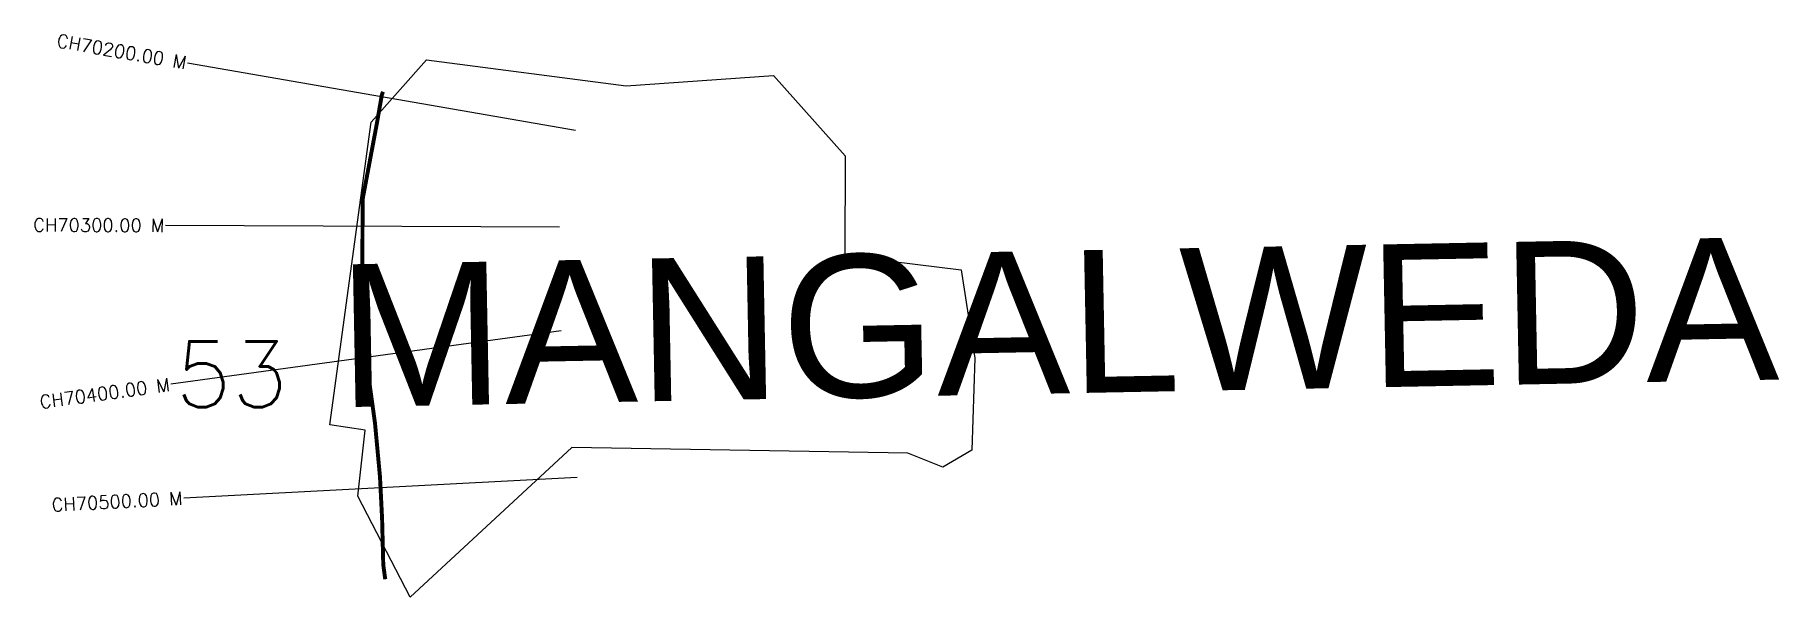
# Model space of a CAD drawing. Header units: metres. Extents: x 261677 to 263006, y 2168866 to 2169294.
import ezdxf
from ezdxf.enums import TextEntityAlignment as Align

# ---------------------------------------------------------------- set-up
doc = ezdxf.new("R2010")
doc.units = ezdxf.units.M
for name, color, linetype in [('ARTIFICIALLY PROTECTED', 4, 'Continuous'), ('CS', 134, 'Continuous'), ('CSMark', 6, 'Continuous'), ('village', 3, 'Continuous'), ('VILLAGE NAME', 250, 'Continuous')]:
    doc.layers.add(name, color=color, linetype=linetype)
doc.styles.get("Standard").update_dxf_attribs({"font": 'simplex.shx'})

msp = doc.modelspace()

# ---------------------------------------------------------------- linework, layer by layer
at = {"color": 6, "flags": 128}
msp.add_lwpolyline([(262127.4, 2169255.4), (262239.6, 2169263.3)], dxfattribs=at)
at = {"layer": 'ARTIFICIALLY PROTECTED', "const_width": 3, "flags": 128}
msp.add_lwpolyline([(261942.3, 2169250.9), (261941.4, 2169248.4), (261937.6, 2169226.6), (261926.8, 2169169.1), (261926.5, 2169106.2), (261928.4, 2169055), (261936.2, 2168998.3), (261940, 2168957.5), (261941.6, 2168925.6), (261942.5, 2168890.4), (261944, 2168879.4)], dxfattribs=at)
at = {"layer": 'CS'}
for p, q in [((262088.9, 2169221.3), (261793.4, 2169272.7)), ((262076.7, 2169147.7), (261776.7, 2169149)), ((262077.9, 2169068.8), (261780.7, 2169028)), ((262090.2, 2168956.9), (261790.6, 2168941.3))]:
    msp.add_line(p, q, dxfattribs=at)
at = {"layer": 'village', "color": 6}
for points in [[(262393.1, 2169047.9, 0), (262390.9, 2168977.7, 0), (262368.8, 2168964.8, 0), (262342, 2168975.5, 0), (262086.1, 2168979.7, 0), (261963.1, 2168865.8, 0), (261923.1, 2168942.7, 0), (261928.8, 2168992.9, 0), (261901.9, 2168997.1, 0), (261933.3, 2169227.7, 0), (261975.5, 2169275.2, 0), (262127.4, 2169255.4, 0)], [(262239.6, 2169263.3, 0), (262294.2, 2169202, 0), (262294, 2169126.1, 0), (262382.6, 2169115.3, 0), (262393.1, 2169047.9, 0)]]:
    msp.add_polyline3d(points, dxfattribs=at)

# ---------------------------------------------------------------- texts
at = {"insert": (261784.1, 2169060.6), "char_height": 50, "attachment_point": 1}
msp.add_mtext_dynamic_manual_height_columns('53', width=50, gutter_width=1, heights=[67], dxfattribs=at)
at = {"layer": 'CSMark'}
for s, rotation, p in [('CH70200.00 M', 350.1394, (261792.4, 2169272.9)), ('CH70300.00 M', 359.7467, (261775.7, 2169149)), ('CH70400.00 M', 7.8102, (261779.7, 2169027.9)), ('CH70500.00 M', 2.9839, (261789.6, 2168941.2))]:
    msp.add_text(s, height=10, rotation=rotation, dxfattribs=at).set_placement(p, align=Align.MIDDLE_RIGHT)
at = {"layer": 'VILLAGE NAME', "insert": (261906.9, 2169119.2), "char_height": 108.748, "attachment_point": 1, "rotation": 1.1028}
msp.add_mtext_dynamic_manual_height_columns('{\\fArial|b0|i0|c0|p34;MANGALWEDA}', width=726.929, gutter_width=543.7, heights=[0], dxfattribs=at)

doc.saveas('drawing.dxf')
